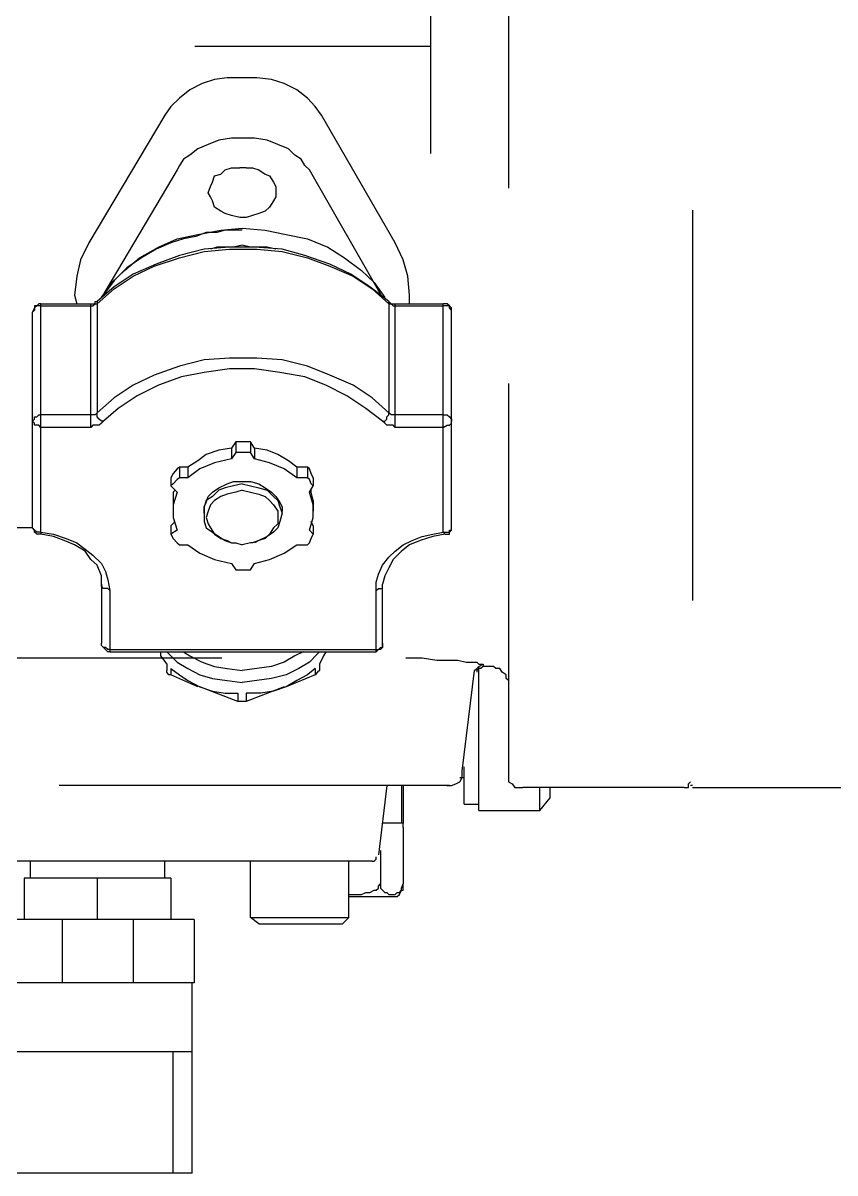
# Model space of a CAD drawing. Header units: inches. Extents: x -229 to 371, y -110 to 269.
# Drawn here: x 141.59 to 146.79, y 206.45 to 213.81 of the extents above; entities that cross this region are included whole.
import ezdxf

# ---------------------------------------------------------------- set-up
doc = ezdxf.new("R2010")
doc.units = ezdxf.units.IN
doc.header["$MEASUREMENT"] = 0
doc.linetypes.add('HIDDEN', pattern=[0.375, 0.25, -0.125])
doc.layers.get('0').update_dxf_attribs({"color": 10})

msp = doc.modelspace()

# ---------------------------------------------------------------- linework, layer by layer
at = {"color": 1, "linetype": 'HIDDEN', "ltscale": 10}
for p, q in [((145.8755, 223.8644), (145.8755, 208.9171)), ((144.6973, 219.005), (144.6973, 209.0107)), ((144.1993, 215.478), (144.1993, 212.0143)), ((138.9404, 213.6653), (144.1993, 213.6653)), ((142.7379, 213.4251), (142.657, 213.3846)), ((142.8163, 213.4504), (142.7379, 213.4251)), ((142.8972, 213.463), (142.8163, 213.4504)), ((142.9933, 213.463), (142.8972, 213.463)), ((143.0868, 213.463), (142.9933, 213.463)), ((143.1804, 213.4504), (143.0868, 213.463)), ((143.2613, 213.4251), (143.1804, 213.4504)), ((143.3422, 213.3846), (143.2613, 213.4251)), ((142.5913, 213.3315), (142.5357, 213.2784)), ((142.657, 213.3846), (142.5913, 213.3315)), ((143.4104, 213.3315), (143.3422, 213.3846)), ((143.461, 213.2784), (143.4104, 213.3315)), ((142.5357, 213.2784), (142.4977, 213.2228)), ((143.5015, 213.2228), (143.461, 213.2784)), ((142.4977, 213.2228), (142.0123, 212.4062)), ((143.9717, 212.4062), (143.5015, 213.2228)), ((142.7758, 213.0357), (142.7101, 213.0079)), ((142.8441, 213.0635), (142.7758, 213.0357)), ((142.925, 213.0762), (142.8441, 213.0635)), ((142.9933, 213.0762), (142.925, 213.0762)), ((143.0717, 213.0762), (142.9933, 213.0762)), ((143.1526, 213.0635), (143.0717, 213.0762)), ((143.2208, 213.0357), (143.1526, 213.0635)), ((143.2891, 213.0079), (143.2208, 213.0357)), ((142.657, 212.9675), (142.6166, 212.9422)), ((142.7101, 213.0079), (142.657, 212.9675)), ((143.3295, 212.9675), (143.2891, 213.0079)), ((143.37, 212.9422), (143.3295, 212.9675)), ((142.5913, 212.9017), (142.5761, 212.8739)), ((142.6166, 212.9422), (142.5913, 212.9017)), ((142.8846, 212.8739), (142.925, 212.8865)), ((142.925, 212.8865), (142.9781, 212.8865)), ((143.0186, 212.8865), (142.9781, 212.8865)), ((143.0186, 212.8865), (143.059, 212.8865)), ((143.059, 212.8865), (143.0995, 212.8739)), ((143.3953, 212.9017), (143.37, 212.9422)), ((143.4231, 212.8739), (143.3953, 212.9017)), ((142.5761, 212.8739), (142.0932, 212.0547)), ((142.8037, 212.793), (142.8163, 212.8335)), ((142.8163, 212.8335), (142.8567, 212.8461)), ((142.8567, 212.8461), (142.8846, 212.8739)), ((143.0995, 212.8739), (143.1399, 212.8461)), ((143.1399, 212.8461), (143.1677, 212.8335)), ((143.1677, 212.8335), (143.193, 212.793)), ((143.8908, 212.0547), (143.4231, 212.8739)), ((142.7758, 212.7247), (142.791, 212.7652)), ((142.791, 212.7652), (142.8037, 212.793)), ((143.193, 212.793), (143.2082, 212.7652)), ((143.2082, 212.7652), (143.2082, 212.7247)), ((142.791, 212.6995), (142.7758, 212.7247)), ((142.8037, 212.6742), (142.791, 212.6995)), ((142.8163, 212.6337), (142.8037, 212.6742)), ((143.193, 212.6742), (143.1677, 212.6337)), ((143.2082, 212.6995), (143.193, 212.6742)), ((143.2082, 212.7247), (143.2082, 212.6995)), ((142.8567, 212.6084), (142.8163, 212.6337)), ((142.8846, 212.5933), (142.8567, 212.6084)), ((142.925, 212.5806), (142.8846, 212.5933)), ((143.0995, 212.5933), (143.059, 212.5806)), ((143.1399, 212.6084), (143.0995, 212.5933)), ((143.1677, 212.6337), (143.1399, 212.6084)), ((142.9781, 212.568), (142.925, 212.5806)), ((143.0186, 212.568), (142.9781, 212.568)), ((143.059, 212.5806), (143.0186, 212.568)), ((142.5761, 212.4315), (142.7101, 212.4593)), ((142.6975, 212.4466), (142.6166, 212.4315)), ((142.7632, 212.4719), (142.6975, 212.4466)), ((142.7101, 212.4593), (142.8567, 212.4871)), ((142.8315, 212.4719), (142.7632, 212.4719)), ((142.8846, 212.4871), (142.8315, 212.4719)), ((142.8567, 212.4871), (142.9933, 212.4997)), ((142.9377, 212.4871), (142.8846, 212.4871)), ((142.9933, 212.4871), (142.9377, 212.4871)), ((142.9933, 212.4997), (143.1399, 212.4871)), ((143.1399, 212.4871), (143.2739, 212.4593)), ((143.2739, 212.4593), (143.4104, 212.4315)), ((142.0123, 212.4062), (141.9592, 212.2975)), ((142.3359, 212.3101), (142.4573, 212.3784)), ((142.5357, 212.4062), (142.4421, 212.3657)), ((142.4573, 212.3784), (142.5761, 212.4315)), ((142.6166, 212.4315), (142.5357, 212.4062)), ((142.9124, 212.3784), (142.7506, 212.3657)), ((142.8315, 212.3784), (142.791, 212.3657)), ((142.8846, 212.3784), (142.8315, 212.3784)), ((142.9377, 212.3784), (142.8846, 212.3784)), ((143.0717, 212.3784), (142.9124, 212.3784)), ((142.9933, 212.391), (142.9377, 212.3784)), ((143.0464, 212.3784), (142.9933, 212.391)), ((143.0995, 212.3784), (143.0464, 212.3784)), ((143.2486, 212.3657), (143.0717, 212.3784)), ((143.1526, 212.3784), (143.0995, 212.3784)), ((143.2082, 212.3657), (143.1526, 212.3784)), ((143.4104, 212.4315), (143.5419, 212.3784)), ((143.5419, 212.3784), (143.6481, 212.3101)), ((144.0248, 212.2975), (143.9717, 212.4062)), ((141.9592, 212.2975), (141.9339, 212.1913)), ((142.2398, 212.2292), (142.3359, 212.3101)), ((142.3486, 212.3101), (142.255, 212.2444)), ((142.4421, 212.3657), (142.3486, 212.3101)), ((142.4295, 212.257), (142.5913, 212.3101)), ((142.5913, 212.3253), (142.4421, 212.2696)), ((142.7506, 212.3657), (142.5913, 212.3253)), ((142.5913, 212.3101), (142.7506, 212.3505)), ((142.7506, 212.3505), (142.9124, 212.3657)), ((142.9124, 212.3657), (143.0868, 212.3657)), ((143.0868, 212.3657), (143.2486, 212.3505)), ((143.3953, 212.3253), (143.2486, 212.3657)), ((143.2486, 212.3505), (143.4104, 212.3101)), ((143.5546, 212.2696), (143.3953, 212.3253)), ((143.4104, 212.3101), (143.5546, 212.257)), ((143.6481, 212.3101), (143.7568, 212.2292)), ((144.0526, 212.1913), (144.0248, 212.2975)), ((142.1589, 212.1508), (142.2398, 212.2292)), ((142.255, 212.2444), (142.1741, 212.1635)), ((142.4421, 212.2696), (142.2955, 212.2039)), ((142.2955, 212.1913), (142.4295, 212.257)), ((143.6886, 212.2039), (143.5546, 212.2696)), ((143.5546, 212.257), (143.7037, 212.1913)), ((143.7568, 212.2292), (143.8377, 212.1508)), ((141.9339, 212.1913), (141.9187, 212.0699)), ((142.1741, 212.1635), (142.0932, 212.0547)), ((142.0932, 212.0547), (142.1589, 212.1508)), ((142.2955, 212.2039), (142.1741, 212.123)), ((142.1741, 212.1104), (142.2955, 212.1913)), ((143.8099, 212.123), (143.6886, 212.2039)), ((143.7037, 212.1913), (143.8251, 212.1104)), ((143.8377, 212.1508), (143.906, 212.0547)), ((144.0653, 212.0699), (144.0526, 212.1913)), ((142.1741, 212.123), (142.0654, 212.0295)), ((142.0654, 212.0143), (142.1741, 212.1104)), ((143.9313, 212.0295), (143.8099, 212.123)), ((143.8251, 212.1104), (143.9313, 212.0143)), ((141.6786, 212.0016), (141.6634, 212.0016)), ((141.6634, 212.0016), (141.6634, 211.989)), ((141.6786, 212.0016), (141.6634, 211.989)), ((141.6912, 212.0143), (141.6786, 212.0016)), ((141.6912, 212.0016), (141.6786, 212.0016)), ((141.7038, 212.0143), (141.6912, 212.0143)), ((141.7038, 212.0016), (141.6912, 212.0016)), ((141.7038, 210.5529), (141.7038, 212.0143)), ((141.7038, 212.0143), (142.0249, 212.0143)), ((141.7038, 212.0016), (142.0249, 212.0016)), ((141.9187, 212.0699), (141.9339, 212.0143)), ((142.0249, 211.2229), (142.0249, 212.0143)), ((142.0249, 212.0143), (142.0376, 212.0143)), ((142.0249, 212.0016), (142.0249, 212.0016)), ((142.0249, 212.0016), (142.0376, 212.0016)), ((142.0376, 212.0143), (142.0527, 212.0143)), ((142.0376, 212.0016), (142.0527, 212.0143)), ((142.0527, 212.0295), (142.0527, 212.0295)), ((142.0527, 212.0295), (142.0654, 212.0295)), ((142.0527, 212.0143), (142.0527, 212.0295)), ((142.0527, 212.0143), (142.0527, 212.0143)), ((142.0527, 212.0143), (142.0654, 212.0143)), ((142.0654, 212.0295), (142.0654, 212.0295)), ((142.0654, 212.0295), (142.0654, 212.0143)), ((142.0654, 212.0143), (142.0654, 211.3165)), ((142.0932, 212.0547), (142.0932, 212.0547)), ((143.9313, 212.0295), (143.9313, 212.0295)), ((143.9313, 212.0295), (143.9313, 212.0295)), ((143.9313, 212.0295), (143.9464, 212.0143)), ((143.9313, 212.0295), (143.9313, 212.0295)), ((143.9313, 212.0295), (143.9313, 212.0143)), ((143.9313, 212.0143), (143.9313, 211.3165)), ((143.9313, 212.0143), (143.9313, 212.0143)), ((143.9313, 212.0143), (143.9464, 212.0143)), ((143.9464, 212.0143), (143.9591, 212.0143)), ((143.9464, 212.0143), (143.9591, 212.0016)), ((143.9591, 212.0143), (143.9717, 212.0143)), ((143.9591, 212.0016), (143.9591, 212.0016)), ((143.9591, 212.0016), (143.9717, 212.0016)), ((143.9717, 211.2229), (143.9717, 212.0143)), ((143.9717, 212.0143), (144.2802, 212.0143)), ((143.9717, 212.0016), (144.2802, 212.0016)), ((144.0653, 212.0143), (144.0653, 212.0699)), ((144.2802, 210.5529), (144.2802, 212.0143)), ((144.2928, 212.0143), (144.2802, 212.0143)), ((144.3055, 212.0016), (144.2802, 212.0016)), ((144.3055, 212.0143), (144.2928, 212.0143)), ((144.3206, 212.0016), (144.3055, 212.0143)), ((144.3206, 212.0016), (144.3055, 212.0016)), ((144.3333, 211.989), (144.3206, 212.0016)), ((144.3206, 211.989), (144.3206, 212.0016)), ((141.6634, 211.989), (141.6507, 211.9612)), ((141.6634, 211.9738), (141.6507, 211.9612)), ((141.6507, 210.5807), (141.6507, 211.9612)), ((141.6634, 211.989), (141.6634, 211.9738)), ((144.3333, 211.9738), (144.3206, 211.989)), ((144.3333, 211.9738), (144.3333, 211.989)), ((144.3333, 211.9612), (144.3333, 211.9738)), ((144.3333, 211.9612), (144.3333, 211.9738)), ((144.3333, 210.5807), (144.3333, 211.9612)), ((142.7506, 211.6553), (142.5913, 211.6148)), ((142.9124, 211.6679), (142.7506, 211.6553)), ((143.0868, 211.6679), (142.9124, 211.6679)), ((143.2486, 211.6553), (143.0868, 211.6679)), ((143.4104, 211.6148), (143.2486, 211.6553)), ((142.4295, 211.5592), (142.2955, 211.4935)), ((142.5913, 211.6148), (142.4295, 211.5592)), ((142.7506, 211.5744), (142.6039, 211.5466)), ((142.9124, 211.5996), (142.7506, 211.5744)), ((143.0717, 211.5996), (142.9124, 211.5996)), ((143.2335, 211.5744), (143.0717, 211.5996)), ((143.3953, 211.5466), (143.2335, 211.5744)), ((143.5546, 211.5592), (143.4104, 211.6148)), ((143.7037, 211.4935), (143.5546, 211.5592)), ((142.2955, 211.4935), (142.1741, 211.4126)), ((142.4573, 211.4935), (142.3207, 211.4252)), ((142.6039, 211.5466), (142.4573, 211.4935)), ((143.5293, 211.4935), (143.3953, 211.5466)), ((143.6633, 211.4252), (143.5293, 211.4935)), ((143.8251, 211.4126), (143.7037, 211.4935)), ((142.1741, 211.4126), (142.0654, 211.3165)), ((142.3207, 211.4252), (142.1994, 211.3443)), ((143.7846, 211.3443), (143.6633, 211.4252)), ((143.9313, 211.3165), (143.8251, 211.4126)), ((142.1994, 211.3443), (142.1058, 211.2634)), ((143.8908, 211.2634), (143.7846, 211.3443)), ((141.6507, 211.2634), (141.6634, 211.276)), ((141.6634, 211.2507), (141.6507, 211.2634)), ((141.6634, 211.276), (141.6634, 211.2912)), ((141.6634, 211.2912), (141.6786, 211.2912)), ((141.6786, 211.2912), (141.6912, 211.3038)), ((141.6912, 211.3038), (141.7038, 211.3038)), ((142.0249, 211.3038), (141.7038, 211.3038)), ((142.0376, 211.3038), (142.0249, 211.3038)), ((142.0249, 211.3038), (142.0249, 211.3038)), ((142.0527, 211.3038), (142.0376, 211.3038)), ((142.0654, 211.3165), (142.0527, 211.3038)), ((142.0527, 211.3038), (142.0527, 211.3038)), ((142.0654, 211.3038), (142.0654, 211.3165)), ((142.0654, 211.2912), (142.0654, 211.3038)), ((142.078, 211.276), (142.0654, 211.2912)), ((142.0932, 211.2634), (142.078, 211.276)), ((142.1058, 211.2634), (142.0932, 211.2507)), ((142.1058, 211.2634), (142.0932, 211.2634)), ((143.8908, 211.2634), (143.906, 211.2634)), ((143.906, 211.2507), (143.8908, 211.2634)), ((143.906, 211.2634), (143.9186, 211.276)), ((143.9186, 211.2912), (143.9313, 211.3038)), ((143.9186, 211.276), (143.9186, 211.2912)), ((143.9313, 211.3038), (143.9313, 211.3165)), ((143.9464, 211.3038), (143.9313, 211.3165)), ((143.9313, 211.3165), (143.9313, 211.3165)), ((143.9591, 211.3038), (143.9464, 211.3038)), ((143.9717, 211.3038), (143.9591, 211.3038)), ((143.9591, 211.3038), (143.9591, 211.3038)), ((144.2802, 211.3038), (143.9717, 211.3038)), ((144.2802, 211.3038), (144.3055, 211.3038)), ((144.3055, 211.3038), (144.3206, 211.2912)), ((144.3206, 211.2912), (144.3206, 211.2912)), ((144.3206, 211.2912), (144.3333, 211.276)), ((144.3333, 211.276), (144.3333, 211.2634)), ((144.3333, 211.2507), (144.3333, 211.2634)), ((141.6634, 211.2381), (141.6634, 211.2507)), ((141.6786, 211.2381), (141.6634, 211.2381)), ((141.6912, 211.2381), (141.6786, 211.2381)), ((141.7038, 211.2229), (141.6912, 211.2381)), ((142.0249, 211.2229), (141.7038, 211.2229)), ((142.0376, 211.2381), (142.0249, 211.2229)), ((142.0527, 211.2381), (142.0376, 211.2381)), ((142.078, 211.2381), (142.0527, 211.2381)), ((142.0932, 211.2507), (142.078, 211.2381)), ((143.9186, 211.2381), (143.906, 211.2507)), ((143.9313, 211.2381), (143.9186, 211.2381)), ((143.9591, 211.2381), (143.9313, 211.2381)), ((143.9717, 211.2229), (143.9591, 211.2381)), ((144.2802, 211.2229), (143.9717, 211.2229)), ((144.2802, 211.2229), (144.3055, 211.2381)), ((144.3055, 211.2381), (144.3206, 211.2381)), ((144.3206, 211.2381), (144.3333, 211.2507)), ((144.3206, 211.2381), (144.3206, 211.2381)), ((142.9528, 211.1319), (142.925, 211.0915)), ((142.9528, 211.1319), (142.9528, 211.0636)), ((142.9781, 211.1319), (142.9528, 211.1319)), ((143.0186, 211.1319), (142.9781, 211.1319)), ((143.0464, 211.1319), (143.0186, 211.1319)), ((143.0717, 211.0915), (143.0464, 211.1319)), ((143.0464, 211.1319), (143.0464, 211.0636)), ((142.7632, 211.051), (142.7101, 211.0106)), ((142.8441, 211.0788), (142.7632, 211.051)), ((142.925, 211.0915), (142.8441, 211.0788)), ((142.925, 211.0915), (142.925, 211.0232)), ((142.9528, 211.0636), (142.925, 211.0232)), ((142.9781, 211.0636), (142.9528, 211.0636)), ((143.0186, 211.0636), (142.9781, 211.0636)), ((143.0464, 211.0636), (143.0186, 211.0636)), ((143.0717, 211.0232), (143.0464, 211.0636)), ((143.0717, 211.0915), (143.0717, 211.0232)), ((143.1526, 211.0788), (143.0717, 211.0915)), ((143.2208, 211.051), (143.1526, 211.0788)), ((143.2891, 211.0106), (143.2208, 211.051)), ((142.5913, 210.9701), (142.5761, 210.9575)), ((142.6444, 210.9701), (142.5913, 210.9701)), ((142.5913, 210.9701), (142.5913, 210.9018)), ((142.7101, 211.0106), (142.6444, 210.9701)), ((142.6444, 210.9701), (142.6444, 210.9018)), ((142.8163, 210.9979), (142.7227, 210.9575)), ((142.925, 211.0232), (142.8163, 210.9979)), ((143.1677, 210.9979), (143.0717, 211.0232)), ((143.2613, 210.9575), (143.1677, 210.9979)), ((143.3422, 210.9701), (143.2891, 211.0106)), ((143.4104, 210.9701), (143.3422, 210.9701)), ((143.3422, 210.9701), (143.3422, 210.9018)), ((143.4104, 210.9701), (143.4104, 210.9018)), ((143.4231, 210.9575), (143.4104, 210.9701)), ((142.5508, 210.9296), (142.5357, 210.9018)), ((142.5357, 210.9018), (142.5357, 210.8487)), ((142.5761, 210.9575), (142.5508, 210.9296)), ((142.5913, 210.9018), (142.5761, 210.8892)), ((142.6444, 210.9018), (142.5913, 210.9018)), ((142.7227, 210.9575), (142.6444, 210.9018)), ((143.3422, 210.9018), (143.2613, 210.9575)), ((143.4104, 210.9018), (143.3422, 210.9018)), ((143.4231, 210.8892), (143.4104, 210.9018)), ((143.4357, 210.9296), (143.4231, 210.9575)), ((143.4484, 210.9018), (143.4357, 210.9296)), ((143.4484, 210.9018), (143.4484, 210.8487)), ((142.5508, 210.8614), (142.5357, 210.8487)), ((142.5357, 210.8487), (142.5761, 210.8083)), ((142.5761, 210.8892), (142.5508, 210.8614)), ((142.8037, 210.8083), (142.8441, 210.8361)), ((142.8441, 210.8361), (142.8972, 210.8614)), ((142.8846, 210.8361), (142.8441, 210.8209)), ((142.9377, 210.8487), (142.8846, 210.8361)), ((142.8972, 210.8614), (142.9377, 210.8766)), ((142.9377, 210.8766), (142.9933, 210.8766)), ((142.9933, 210.8614), (142.9377, 210.8487)), ((142.9933, 210.8766), (143.0464, 210.8766)), ((142.9933, 210.8614), (143.0464, 210.8487)), ((143.0464, 210.8766), (143.0995, 210.8614)), ((143.0464, 210.8487), (143.0995, 210.8361)), ((143.0995, 210.8614), (143.1399, 210.8361)), ((143.0995, 210.8361), (143.1526, 210.8209)), ((143.1399, 210.8361), (143.1804, 210.8083)), ((143.4357, 210.8614), (143.4231, 210.8892)), ((143.4231, 210.8083), (143.4484, 210.8487)), ((143.4484, 210.8487), (143.4357, 210.8614)), ((142.5635, 210.8209), (142.5508, 210.8083)), ((142.5508, 210.8083), (142.5508, 210.7552)), ((142.5761, 210.8083), (142.5508, 210.7274)), ((142.5508, 210.7552), (142.5508, 210.6869)), ((142.7632, 210.7552), (142.7506, 210.7147)), ((142.7632, 210.7426), (142.7758, 210.7805)), ((142.8037, 210.7805), (142.7632, 210.7552)), ((142.7758, 210.7805), (142.8037, 210.8083)), ((142.8163, 210.7552), (142.791, 210.7274)), ((142.8441, 210.8209), (142.8037, 210.7805)), ((142.8567, 210.7805), (142.8163, 210.7552)), ((142.8972, 210.7956), (142.8567, 210.7805)), ((142.9528, 210.8083), (142.8972, 210.7956)), ((142.9933, 210.8209), (142.9528, 210.8083)), ((142.9933, 210.8209), (143.0464, 210.8083)), ((143.0464, 210.8083), (143.0995, 210.7956)), ((143.0995, 210.7956), (143.1399, 210.7805)), ((143.1399, 210.7805), (143.1677, 210.7552)), ((143.1526, 210.8209), (143.193, 210.7805)), ((143.1677, 210.7552), (143.193, 210.7274)), ((143.1804, 210.8083), (143.2082, 210.7805)), ((143.193, 210.7805), (143.2208, 210.7552)), ((143.2082, 210.7805), (143.2335, 210.7426)), ((143.2208, 210.7552), (143.2335, 210.7147)), ((143.4484, 210.7274), (143.4231, 210.8083)), ((143.4357, 210.8083), (143.4357, 210.8209)), ((143.4484, 210.7552), (143.4357, 210.8083)), ((143.4484, 210.7552), (143.4484, 210.6869)), ((142.5508, 210.7274), (142.5508, 210.6869)), ((142.5508, 210.6869), (142.5508, 210.6465)), ((142.7506, 210.7147), (142.7632, 210.7426)), ((142.7506, 210.6869), (142.7506, 210.7147)), ((142.7506, 210.7147), (142.7506, 210.6743)), ((142.7506, 210.6743), (142.7506, 210.6869)), ((142.7506, 210.6743), (142.7506, 210.6212)), ((142.7758, 210.6869), (142.7632, 210.6465)), ((142.791, 210.7274), (142.7758, 210.6869)), ((143.193, 210.7274), (143.2208, 210.6869)), ((143.2208, 210.6869), (143.2208, 210.6465)), ((143.2335, 210.7426), (143.2486, 210.7147)), ((143.2335, 210.7147), (143.2486, 210.6743)), ((143.2486, 210.6743), (143.2335, 210.6212)), ((143.2486, 210.7147), (143.2486, 210.6869)), ((143.2486, 210.6743), (143.2486, 210.6869)), ((143.4484, 210.6869), (143.4484, 210.7274)), ((143.4484, 210.6465), (143.4484, 210.6869)), ((142.5635, 210.6212), (142.5357, 210.5934)), ((142.5508, 210.6465), (142.5761, 210.5656)), ((142.7506, 210.6212), (142.7632, 210.5807)), ((142.7632, 210.6465), (142.7758, 210.606)), ((142.7758, 210.606), (142.791, 210.5807)), ((143.2208, 210.606), (143.193, 210.5807)), ((143.2208, 210.6465), (143.2208, 210.606)), ((143.2335, 210.6212), (143.2208, 210.5807)), ((143.4231, 210.5656), (143.4484, 210.6465)), ((143.4484, 210.5934), (143.4357, 210.6212)), ((141.6507, 210.5807), (141.5294, 210.5807)), ((141.6634, 210.5656), (141.6507, 210.5807)), ((141.6634, 210.5656), (141.6507, 210.5807)), ((141.6634, 210.5529), (141.6634, 210.5656)), ((141.6786, 210.5529), (141.6634, 210.5656)), ((141.6634, 210.5656), (141.6634, 210.5656)), ((141.6786, 210.5403), (141.6634, 210.5529)), ((141.6912, 210.5529), (141.6786, 210.5529)), ((141.6912, 210.5403), (141.6786, 210.5403)), ((141.7038, 210.5529), (141.6912, 210.5529)), ((141.7038, 210.5403), (141.6912, 210.5403)), ((141.7038, 210.5529), (141.7038, 210.5403)), ((141.7038, 210.5529), (141.7847, 210.5403)), ((141.7847, 210.5251), (141.7038, 210.5403)), ((141.7038, 210.5403), (141.7038, 210.5403)), ((141.7038, 210.5403), (141.7038, 210.5403)), ((141.7847, 210.5403), (141.8657, 210.5125)), ((142.5357, 210.5934), (142.5357, 210.5403)), ((142.5761, 210.5656), (142.5357, 210.5403)), ((142.5357, 210.5403), (142.5508, 210.5125)), ((142.7632, 210.5807), (142.8037, 210.5529)), ((142.791, 210.5807), (142.8163, 210.5403)), ((142.8037, 210.5529), (142.8441, 210.5251)), ((142.8163, 210.5403), (142.8567, 210.5125)), ((143.1677, 210.5403), (143.1399, 210.5125)), ((143.193, 210.5529), (143.1526, 210.5251)), ((143.193, 210.5807), (143.1677, 210.5403)), ((143.2208, 210.5807), (143.193, 210.5529)), ((143.4484, 210.5403), (143.4231, 210.5656)), ((143.4357, 210.5125), (143.4484, 210.5403)), ((143.4484, 210.5934), (143.4484, 210.5403)), ((144.1462, 210.5251), (144.2144, 210.5403)), ((144.2144, 210.5403), (144.2802, 210.5529)), ((144.2928, 210.5403), (144.2144, 210.5251)), ((144.2802, 210.5529), (144.2928, 210.5403)), ((144.2802, 210.5529), (144.3055, 210.5529)), ((144.2928, 210.5403), (144.3055, 210.5403)), ((144.2928, 210.5403), (144.2928, 210.5403)), ((144.2928, 210.5403), (144.2928, 210.5403)), ((144.3055, 210.5529), (144.3206, 210.5529)), ((144.3055, 210.5403), (144.3206, 210.5403)), ((144.3206, 210.5529), (144.3333, 210.5656)), ((144.3206, 210.5529), (144.3206, 210.5656)), ((144.3206, 210.5656), (144.3333, 210.5656)), ((144.3206, 210.5403), (144.3206, 210.5529)), ((144.3333, 210.5656), (144.3333, 210.5807)), ((144.3333, 210.5656), (144.3333, 210.5807)), ((141.853, 210.4998), (141.7847, 210.5251)), ((141.9187, 210.472), (141.853, 210.4998)), ((141.8657, 210.5125), (141.9339, 210.4847)), ((141.987, 210.4316), (141.9187, 210.472)), ((141.9339, 210.4847), (141.987, 210.4442)), ((142.5508, 210.5125), (142.5761, 210.4847)), ((142.5761, 210.4847), (142.5913, 210.472)), ((142.5913, 210.472), (142.6444, 210.472)), ((142.6444, 210.472), (142.7227, 210.4189)), ((142.8441, 210.5251), (142.8846, 210.4998)), ((142.8567, 210.5125), (142.8972, 210.4998)), ((142.8846, 210.4998), (142.925, 210.4847)), ((142.8972, 210.4998), (142.925, 210.4847)), ((142.925, 210.4847), (142.9528, 210.4847)), ((142.9528, 210.4847), (142.9933, 210.472)), ((143.0464, 210.4847), (142.9933, 210.472)), ((143.059, 210.4847), (143.0464, 210.4847)), ((143.0995, 210.4998), (143.059, 210.4847)), ((143.0995, 210.4998), (143.0717, 210.4847)), ((143.1526, 210.5251), (143.0995, 210.4998)), ((143.1399, 210.5125), (143.0995, 210.4998)), ((143.2613, 210.4189), (143.3422, 210.472)), ((143.3422, 210.472), (143.4104, 210.472)), ((143.4104, 210.472), (143.4231, 210.4847)), ((143.4231, 210.4847), (143.4357, 210.5125)), ((143.9717, 210.4316), (144.0248, 210.472)), ((144.0653, 210.472), (144.0122, 210.4316)), ((144.0248, 210.472), (144.0804, 210.4998)), ((144.1335, 210.4998), (144.0653, 210.472)), ((144.0804, 210.4998), (144.1462, 210.5251)), ((144.2144, 210.5251), (144.1335, 210.4998)), ((141.987, 210.4442), (142.0376, 210.4063)), ((142.0249, 210.3785), (141.987, 210.4316)), ((142.0376, 210.4063), (142.0932, 210.3532)), ((142.7227, 210.4189), (142.8163, 210.3785)), ((143.1677, 210.3785), (143.2613, 210.4189)), ((143.8908, 210.3406), (143.9313, 210.3936)), ((143.9313, 210.3936), (143.9717, 210.4316)), ((144.0122, 210.4316), (143.9591, 210.3785)), ((142.0654, 210.3406), (142.0249, 210.3785)), ((142.0932, 210.2723), (142.0654, 210.3406)), ((142.0932, 210.3532), (142.1185, 210.3001)), ((142.8163, 210.3785), (142.925, 210.3532)), ((142.925, 210.3532), (142.9528, 210.3127)), ((142.9528, 210.3127), (142.9781, 210.3127)), ((142.9781, 210.3127), (143.0186, 210.3127)), ((143.0186, 210.3127), (143.0464, 210.3127)), ((143.0464, 210.3127), (143.0717, 210.3532)), ((143.0717, 210.3532), (143.1677, 210.3785)), ((143.8655, 210.2849), (143.8908, 210.3406)), ((143.9313, 210.3254), (143.906, 210.2723)), ((143.9591, 210.3785), (143.9313, 210.3254)), ((142.0932, 210.2192), (142.0932, 210.2723)), ((142.1185, 210.3001), (142.1337, 210.247)), ((142.1337, 210.247), (142.1463, 210.1787)), ((143.8504, 210.2318), (143.8655, 210.2849)), ((143.906, 210.2723), (143.8908, 210.2192)), ((142.0932, 210.2192), (142.0932, 209.8425)), ((142.0932, 210.2066), (142.0932, 210.2192)), ((142.1058, 210.1914), (142.0932, 210.2066)), ((142.1185, 210.1914), (142.1058, 210.1914)), ((142.1337, 210.1914), (142.1185, 210.1914)), ((142.1463, 210.1787), (142.1337, 210.1914)), ((142.1463, 210.1787), (142.1463, 209.7869)), ((143.8504, 210.1787), (143.8504, 210.2318)), ((143.8504, 210.1787), (143.8655, 210.1914)), ((143.8504, 209.7869), (143.8504, 210.1787)), ((143.8655, 210.1914), (143.8782, 210.1914)), ((143.8782, 210.1914), (143.8908, 210.1914)), ((143.8908, 209.8425), (143.8908, 210.2192)), ((143.8908, 210.2066), (143.8908, 210.2192)), ((143.8908, 210.1914), (143.8908, 210.2066)), ((142.0932, 209.8273), (142.0932, 209.8425)), ((142.0932, 209.8273), (142.0932, 209.8425)), ((142.1058, 209.8147), (142.0932, 209.8273)), ((142.1058, 209.8147), (142.0932, 209.8273)), ((142.1185, 209.802), (142.1058, 209.8147)), ((142.1185, 209.8147), (142.1058, 209.8147)), ((142.1337, 209.802), (142.1185, 209.8147)), ((142.1337, 209.7869), (142.1185, 209.802)), ((142.1463, 209.802), (142.1337, 209.802)), ((142.1463, 209.802), (143.8504, 209.802)), ((143.8655, 209.802), (143.8504, 209.7869)), ((143.8504, 209.802), (143.8655, 209.802)), ((143.8655, 209.802), (143.8782, 209.8147)), ((143.8782, 209.802), (143.8655, 209.802)), ((143.8908, 209.8147), (143.8782, 209.802)), ((143.8782, 209.8147), (143.8908, 209.8147)), ((143.8908, 209.8425), (143.8908, 209.8273)), ((143.8908, 209.8273), (143.8908, 209.8425)), ((143.8908, 209.8273), (143.8908, 209.8147)), ((143.8908, 209.8147), (143.8908, 209.8273)), ((140.3638, 209.7489), (144.04, 209.7489)), ((142.1463, 209.7869), (142.1337, 209.7869)), ((142.1463, 209.7869), (143.8504, 209.7869)), ((142.4699, 209.7869), (142.4699, 209.7616)), ((142.4699, 209.7616), (142.5104, 209.7085)), ((142.5104, 209.7869), (142.523, 209.7742)), ((142.523, 209.7742), (142.5761, 209.7211)), ((142.5761, 209.7211), (142.6444, 209.6807)), ((142.6166, 209.7869), (142.657, 209.7616)), ((142.657, 209.7616), (142.7379, 209.7211)), ((142.7379, 209.7211), (142.8163, 209.6933)), ((143.2613, 209.7211), (143.1804, 209.6933)), ((143.3295, 209.7616), (143.2613, 209.7211)), ((143.3826, 209.7869), (143.3295, 209.7616)), ((143.4231, 209.7211), (143.3548, 209.6807)), ((143.4762, 209.7742), (143.4231, 209.7211)), ((143.4888, 209.7869), (143.4762, 209.7742)), ((143.5141, 209.7616), (143.4888, 209.7085)), ((143.5293, 209.7869), (143.5141, 209.7616)), ((143.8504, 209.7869), (143.8504, 209.7869)), ((144.04, 209.7489), (144.1462, 209.7489)), ((144.1462, 209.7489), (144.2397, 209.7338)), ((144.2397, 209.7338), (144.3206, 209.7338)), ((144.3206, 209.7338), (144.3737, 209.7338)), ((144.3737, 209.7338), (144.4268, 209.7211)), ((144.4268, 209.7211), (144.4546, 209.7211)), ((144.4546, 209.7211), (144.4951, 209.7211)), ((144.4951, 209.7211), (144.5077, 209.7085)), ((142.5104, 209.7085), (142.5104, 209.668)), ((142.5104, 209.6554), (142.5104, 209.668)), ((142.523, 209.6402), (142.5104, 209.6554)), ((142.5357, 209.6807), (142.5357, 209.6402)), ((142.5357, 209.6807), (142.5913, 209.6402)), ((142.6444, 209.6807), (142.7227, 209.6402)), ((142.8163, 209.6933), (142.8972, 209.6807)), ((142.8972, 209.6807), (142.9933, 209.668)), ((143.0868, 209.6807), (142.9933, 209.668)), ((143.1804, 209.6933), (143.0868, 209.6807)), ((143.3548, 209.6807), (143.2739, 209.6402)), ((143.461, 209.6807), (143.4104, 209.6402)), ((143.461, 209.6807), (143.461, 209.6402)), ((143.4762, 209.6554), (143.461, 209.6402)), ((143.4888, 209.668), (143.4762, 209.6554)), ((143.4888, 209.7085), (143.4888, 209.668)), ((144.4015, 209.0233), (144.4799, 209.668)), ((144.4799, 209.668), (144.4951, 209.6807)), ((144.4951, 209.6807), (144.5077, 209.6933)), ((144.5077, 209.6807), (144.4951, 209.668)), ((144.4951, 209.668), (144.4951, 209.668)), ((144.4951, 209.668), (144.4951, 209.6554)), ((144.4951, 209.6554), (144.4951, 209.6554)), ((144.5077, 209.7085), (144.5204, 209.7085)), ((144.5077, 209.6933), (144.5355, 209.7085)), ((144.5077, 208.7705), (144.5077, 209.6933)), ((144.5204, 209.6807), (144.5077, 209.6807)), ((144.5204, 209.7085), (144.5355, 209.7085)), ((144.5355, 209.6933), (144.5204, 209.6807)), ((144.5355, 209.7085), (144.5355, 209.6933)), ((144.5355, 209.7085), (144.5355, 209.7085)), ((144.5355, 209.7085), (144.5355, 209.7085)), ((144.6013, 209.6933), (144.5355, 209.6933)), ((144.6164, 209.6807), (144.6013, 209.6933)), ((144.6013, 209.6933), (144.6013, 209.6933)), ((144.6417, 209.6807), (144.6164, 209.6807)), ((144.6569, 209.6554), (144.6417, 209.6807)), ((144.6822, 209.6402), (144.6569, 209.6554)), ((142.5357, 209.6402), (142.523, 209.6402)), ((142.7101, 209.5618), (142.5357, 209.6402)), ((142.5913, 209.6402), (142.6444, 209.6023)), ((142.6444, 209.6023), (142.7227, 209.5618)), ((142.7227, 209.6402), (142.8037, 209.6149)), ((142.8037, 209.6149), (142.8972, 209.6023)), ((142.8972, 209.6023), (142.9933, 209.5897)), ((143.0868, 209.6023), (142.9933, 209.5897)), ((143.1804, 209.6149), (143.0868, 209.6023)), ((143.2739, 209.6402), (143.1804, 209.6149)), ((143.461, 209.6402), (143.2739, 209.5618)), ((143.3422, 209.6023), (143.2739, 209.5618)), ((143.4104, 209.6402), (143.3422, 209.6023)), ((143.461, 209.6402), (143.461, 209.6402)), ((144.6822, 209.6149), (144.6822, 209.6402)), ((144.6973, 209.6023), (144.6822, 209.6149)), ((142.7227, 209.5618), (142.8037, 209.534)), ((142.9655, 209.4683), (142.7227, 209.5618)), ((142.8037, 209.534), (142.8846, 209.5214)), ((142.8846, 209.5214), (142.9655, 209.5214)), ((142.9655, 209.5214), (142.9655, 209.4683)), ((143.2613, 209.5618), (143.0186, 209.4683)), ((143.0186, 209.5214), (143.0186, 209.4683)), ((143.1121, 209.5214), (143.0186, 209.5214)), ((143.193, 209.534), (143.1121, 209.5214)), ((143.2739, 209.5618), (143.193, 209.534)), ((142.9933, 209.4683), (142.9655, 209.4683)), ((143.0059, 209.4683), (142.9933, 209.4683)), ((143.0186, 209.4683), (143.0059, 209.4683)), ((144.3864, 208.9829), (144.4142, 208.9829)), ((144.3864, 208.9551), (144.4015, 208.9829)), ((144.4015, 208.9829), (144.4015, 209.0233)), ((144.4015, 209.0233), (144.4015, 209.0233)), ((144.4142, 208.8109), (144.4142, 209.0511)), ((144.6973, 209.0107), (144.6973, 208.9829)), ((144.6973, 208.9829), (144.6973, 208.9551)), ((144.3206, 208.9298), (140.1085, 208.9298)), ((143.9186, 208.9298), (143.8655, 208.4873)), ((144.0122, 208.9298), (144.0122, 208.6896)), ((144.0248, 208.9298), (144.0248, 208.6896)), ((144.3055, 208.9298), (144.3333, 208.9298)), ((144.3333, 208.9298), (144.3611, 208.9424)), ((144.3611, 208.9424), (144.3864, 208.9551)), ((144.6973, 208.9551), (144.7226, 208.9424)), ((144.7226, 208.9424), (144.7378, 208.9171)), ((144.7378, 208.9171), (144.7631, 208.9171)), ((144.7631, 208.9171), (144.7909, 208.9171)), ((145.8224, 208.9171), (144.7909, 208.9171)), ((144.7909, 208.9171), (144.7909, 208.9171)), ((144.8996, 208.7705), (144.8996, 208.9171)), ((144.9653, 208.8514), (144.9653, 208.9171)), ((145.8224, 208.9171), (145.8224, 208.9171)), ((145.8224, 208.9171), (145.8351, 208.9171)), ((145.8351, 208.9171), (145.8502, 208.9171)), ((145.8502, 208.9424), (145.8629, 208.9551)), ((145.8502, 208.9298), (145.8502, 208.9424)), ((145.8502, 208.9171), (145.8502, 208.9298)), ((145.8629, 208.9551), (145.8629, 208.9551)), ((145.8755, 208.9298), (145.8629, 208.9298)), ((145.8755, 208.9171), (146.9905, 208.9171)), ((144.8996, 208.7705), (144.9653, 208.8514)), ((144.4142, 208.8109), (144.5077, 208.8109)), ((144.5077, 208.7705), (144.8996, 208.7705)), ((144.0248, 208.6896), (143.8908, 208.6896)), ((144.0248, 208.6769), (144.0248, 208.6896)), ((144.0248, 208.6896), (144.0248, 208.6896)), ((144.0248, 208.6618), (144.0248, 208.6769)), ((144.0248, 208.6618), (144.0248, 208.3002)), ((143.8504, 208.4595), (143.8504, 208.4747)), ((143.8504, 208.4747), (143.8504, 208.4747)), ((143.8782, 208.5151), (143.8782, 208.3002)), ((143.8251, 208.4469), (140.2956, 208.4469)), ((141.6381, 208.3381), (141.6381, 208.4469)), ((142.4977, 208.3381), (142.4977, 208.4469)), ((143.0464, 208.0853), (143.0464, 208.4469)), ((143.6759, 208.0853), (143.6759, 208.4469)), ((143.8251, 208.4469), (143.8251, 208.4469)), ((143.8251, 208.4469), (143.8377, 208.4469)), ((143.8377, 208.4469), (143.8504, 208.4595)), ((143.8504, 208.4595), (143.8504, 208.4595)), ((142.5357, 208.3381), (141.5977, 208.3381)), ((141.5977, 208.3381), (141.5977, 208.0727)), ((142.0654, 208.3381), (142.0654, 208.0727)), ((142.5357, 208.3381), (142.5357, 208.0727)), ((143.7568, 208.232), (143.7846, 208.2446)), ((143.7846, 208.2446), (143.8099, 208.2446)), ((143.8099, 208.2446), (143.8377, 208.2598)), ((143.8377, 208.2598), (143.8504, 208.2598)), ((143.8504, 208.2598), (143.8655, 208.2724)), ((143.8655, 208.2851), (143.8782, 208.3002)), ((143.8655, 208.2724), (143.8655, 208.2851)), ((143.8782, 208.3002), (143.8782, 208.2851)), ((143.8782, 208.2851), (143.8782, 208.2724)), ((143.8782, 208.2724), (143.8908, 208.2598)), ((143.8908, 208.2598), (143.8908, 208.2598)), ((143.8908, 208.2598), (143.906, 208.2446)), ((143.906, 208.2446), (143.9186, 208.2446)), ((143.9186, 208.2446), (143.9313, 208.232)), ((143.9717, 208.232), (143.9844, 208.2446)), ((143.9844, 208.2446), (143.9995, 208.2446)), ((143.9995, 208.232), (144.0122, 208.2598)), ((143.9995, 208.2446), (144.0122, 208.2598)), ((144.0122, 208.2724), (144.0248, 208.3002)), ((144.0122, 208.2598), (144.0122, 208.2724)), ((144.0122, 208.2598), (144.0248, 208.2598)), ((144.0248, 208.3002), (144.0248, 208.3002)), ((144.0248, 208.2851), (144.0248, 208.3002)), ((144.0248, 208.2724), (144.0248, 208.2851)), ((144.0248, 208.2851), (144.0248, 208.2851)), ((144.0248, 208.2598), (144.0248, 208.2724)), ((143.6759, 208.232), (143.6759, 208.232)), ((143.6759, 208.232), (143.7037, 208.232)), ((143.6759, 208.2193), (143.9464, 208.2193)), ((143.7037, 208.232), (143.729, 208.232)), ((143.729, 208.232), (143.7568, 208.232)), ((143.9313, 208.232), (143.9464, 208.232)), ((143.9464, 208.232), (143.9591, 208.232)), ((143.9464, 208.2193), (143.9591, 208.2193)), ((143.9591, 208.232), (143.9717, 208.232)), ((143.9591, 208.2193), (143.9844, 208.2193)), ((143.9844, 208.2193), (143.9995, 208.232)), ((142.6848, 208.0727), (141.4485, 208.0727)), ((141.8404, 208.0727), (141.8404, 207.6681)), ((142.2955, 208.0727), (142.2955, 207.6681)), ((142.6848, 208.0727), (142.6848, 207.6681)), ((143.0464, 208.0853), (143.6759, 208.0853)), ((143.0995, 208.0449), (143.0464, 208.0853)), ((143.0995, 208.0449), (143.6355, 208.0449)), ((143.6355, 208.0449), (143.6759, 208.0853)), ((142.6848, 207.6681), (141.4485, 207.6681)), ((142.6722, 206.4495), (142.6722, 207.6681)), ((141.4637, 207.2282), (142.6722, 207.2282)), ((142.5508, 206.4495), (142.5508, 207.2282)), ((142.6722, 206.4495), (141.4637, 206.4495))]:
    msp.add_line(p, q, dxfattribs=at)

doc.saveas('drawing.dxf')
